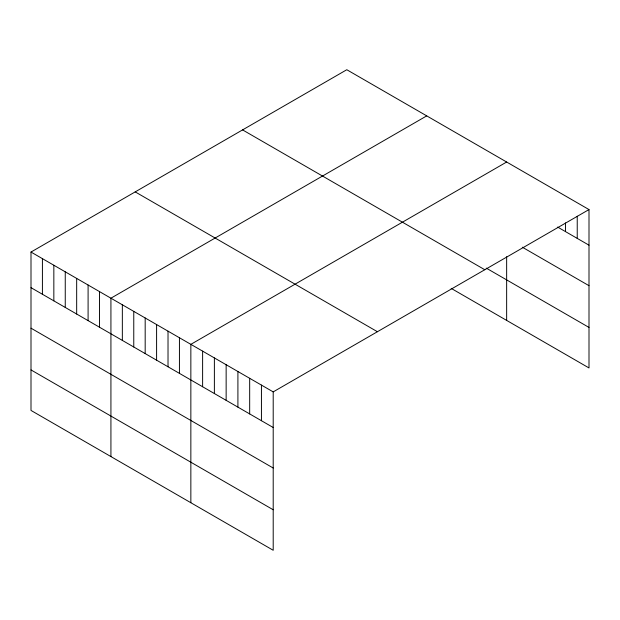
<?xml version="1.0" encoding="UTF-8"?>
<svg xmlns="http://www.w3.org/2000/svg" width="620" height="620" viewBox="0 0 620 620"><rect width="100%" height="100%" fill="white"/><g stroke="black" fill="none" stroke-linecap="round" stroke-linejoin="round"><path stroke-width="0.93" d="M589 209.568L273.203 391.887L273.203 550.273L31 410.432L31 252.053L346.797 69.727L589 209.568L589 367.947L451.189 288.385M426.723 115.878L110.926 298.197L110.926 456.584M506.649 162.022L190.851 344.348L190.851 502.727M557.628 227.067L589 245.179M522.335 247.202L589 285.688M486.258 268.119L589 327.43M242.583 129.898L484.786 269.731M135.214 191.89L377.417 331.723M31 252.053L273.203 391.887M31 287.665L273.203 427.506M31 328.181L273.203 468.015M31 369.923L273.203 509.756M577.236 216.248L577.236 238.39M565.471 222.929L565.471 231.593M506.649 256.703L506.649 320.401M261.438 385.097L261.438 420.709M249.674 378.301L249.674 413.92M237.91 371.512L237.91 407.123M226.145 364.723L226.145 400.334M214.381 357.926L214.381 393.545M202.616 351.137L202.616 386.748M179.436 337.753L179.436 373.364M168.02 331.158L168.02 366.776M156.597 324.57L156.597 360.181M145.181 317.975L145.181 353.586M133.765 311.387L133.765 346.999M122.342 304.792L122.342 340.403M99.51 291.609L99.51 327.221M88.094 285.014L88.094 320.625M76.671 278.426L76.671 314.038M65.255 271.831L65.255 307.442M53.839 265.236L53.839 300.855M42.416 258.649L42.416 294.26"/></g></svg>
